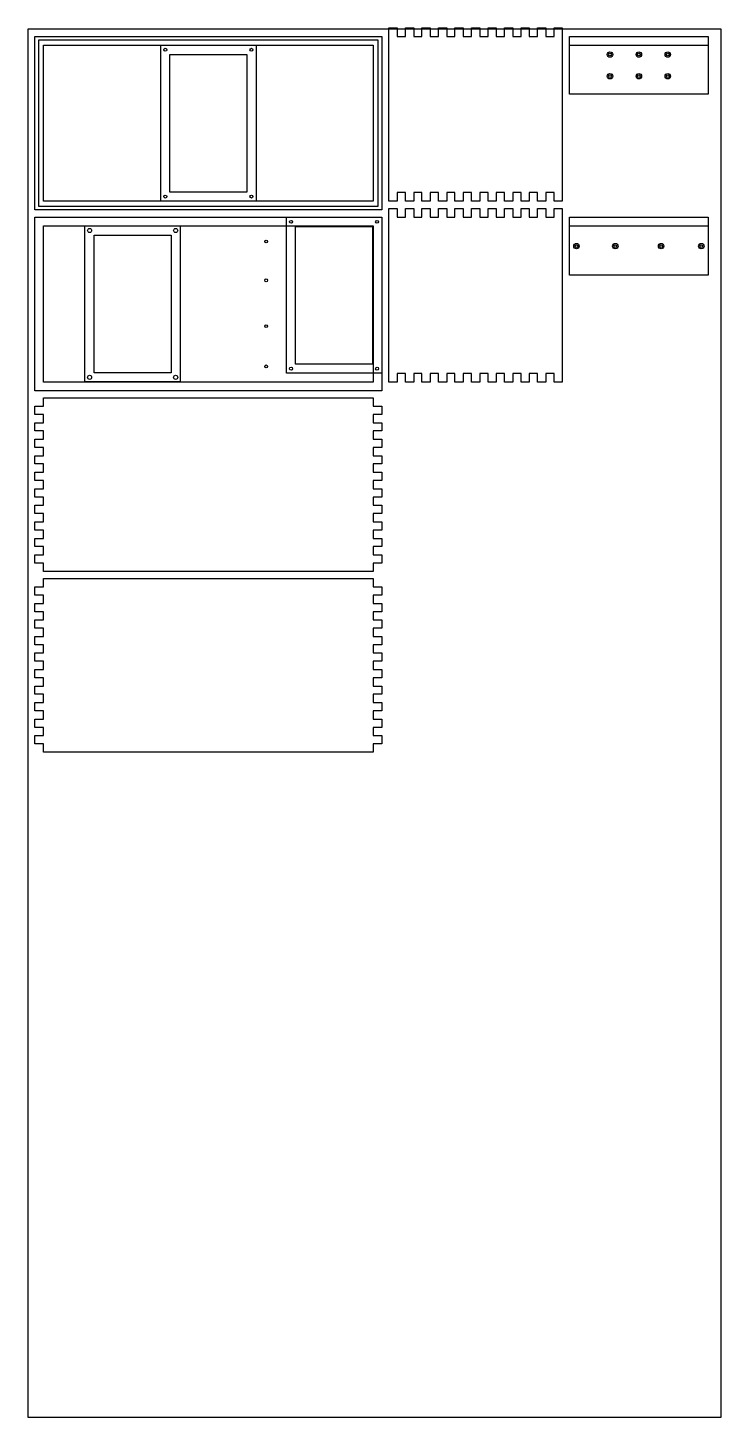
# Model space of a CAD drawing. Header units: metres. Extents: x 0 to 48, y 0 to 96.1.
import ezdxf

# ---------------------------------------------------------------- set-up
doc = ezdxf.new("R2010")
doc.units = ezdxf.units.M
for name, color, linetype in [('DEFAULT', 7, 'Continuous'), ('HOLES', 4, 'Continuous'), ('OUTSIDE_CUTS', 6, 'Continuous'), ('PERIMETER', 1, 'Continuous'), ('RABBET', 3, 'Continuous'), ('SCORE', 2, 'Continuous')]:
    doc.layers.add(name, color=color, linetype=linetype)

msp = doc.modelspace()

# ---------------------------------------------------------------- linework, layer by layer
at = {"layer": 'DEFAULT', "color": 8}
msp.add_lwpolyline([(0, 0), (48, 0), (48, 96), (0, 96), (0, 0)], dxfattribs=at)
at = {"layer": 'HOLES'}
for centre, radius in [((40.3, 94.25), 0.1875), ((40.3, 94.25), 0.1875), ((40.3, 94.25), 0.094), ((40.3, 94.25), 0.094), ((42.3, 94.25), 0.1875), ((42.3, 94.25), 0.1875), ((42.3, 94.25), 0.094), ((42.3, 94.25), 0.094), ((44.3, 94.25), 0.1875), ((44.3, 94.25), 0.1875), ((44.3, 94.25), 0.094), ((44.3, 94.25), 0.094), ((40.3, 92.75), 0.1875), ((40.3, 92.75), 0.1875), ((40.3, 92.75), 0.094), ((40.3, 92.75), 0.094), ((42.3, 92.75), 0.1875), ((42.3, 92.75), 0.1875), ((42.3, 92.75), 0.094), ((42.3, 92.75), 0.094), ((44.3, 92.75), 0.1875), ((44.3, 92.75), 0.1875), ((44.3, 92.75), 0.094), ((44.3, 92.75), 0.094), ((16.5, 81.32), 0.1), ((16.5, 81.32), 0.1), ((37.98, 81), 0.1875), ((37.98, 81), 0.1875), ((37.98, 81), 0.094), ((37.98, 81), 0.094), ((40.668, 81), 0.1875), ((40.668, 81), 0.1875), ((40.668, 81), 0.094), ((40.668, 81), 0.094), ((43.836, 81), 0.1875), ((43.836, 81), 0.1875), ((43.836, 81), 0.094), ((43.836, 81), 0.094), ((46.62, 81), 0.1875), ((46.62, 81), 0.1875), ((46.62, 81), 0.094), ((46.62, 81), 0.094), ((16.5, 78.632), 0.1), ((16.5, 78.632), 0.1), ((16.5, 75.464), 0.1), ((16.5, 75.464), 0.1), ((16.5, 72.68), 0.1), ((16.5, 72.68), 0.1)]:
    msp.add_circle(centre, radius, dxfattribs=at)
at = {"layer": 'OUTSIDE_CUTS'}
for points in [[(37, 95.5), (37, 84.6968), (37, 84.6968), (37, 84.0984), (36.4286, 84.0984), (36.4286, 84.6968), (36.4286, 84.6968), (35.8571, 84.6968), (35.8571, 84.6968), (35.8571, 84.0984), (35.2857, 84.0984), (35.2857, 84.6968), (35.2857, 84.6968), (34.7143, 84.6968), (34.7143, 84.6968), (34.7143, 84.0984), (34.1429, 84.0984), (34.1429, 84.6968), (34.1429, 84.6968), (33.5714, 84.6968), (33.5714, 84.6968), (33.5714, 84.0984), (33, 84.0984), (33, 84.6968), (33, 84.6968), (32.4286, 84.6968), (32.4286, 84.6968), (32.4286, 84.0984), (31.8571, 84.0984), (31.8571, 84.6968), (31.8571, 84.6968), (31.2857, 84.6968), (31.2857, 84.6968), (31.2857, 84.0984), (30.7143, 84.0984), (30.7143, 84.6968), (30.7143, 84.6968), (30.1429, 84.6968), (30.1429, 84.6968), (30.1429, 84.0984), (29.5714, 84.0984), (29.5714, 84.6968), (29.5714, 84.6968), (29, 84.6968), (29, 84.6968), (29, 84.0984), (28.4286, 84.0984), (28.4286, 84.6968), (28.4286, 84.6968), (27.8571, 84.6968), (27.8571, 84.6968), (27.8571, 84.0984), (27.2857, 84.0984), (27.2857, 84.6968), (27.2857, 84.6968), (26.7143, 84.6968), (26.7143, 84.6968), (26.7143, 84.0984), (26.1429, 84.0984), (26.1429, 84.6968), (26.1429, 84.6968), (25.5714, 84.6968), (25.5714, 84.6968), (25.5714, 84.0984), (25, 84.0984), (25, 84.6968), (25, 84.6968), (25, 95.5), (25, 95.5), (25, 96.0984), (25.5714, 96.0984), (25.5714, 95.5), (25.5714, 95.5), (26.1429, 95.5), (26.1429, 95.5), (26.1429, 96.0984), (26.7143, 96.0984), (26.7143, 95.5), (26.7143, 95.5), (27.2857, 95.5), (27.2857, 95.5), (27.2857, 96.0984), (27.8571, 96.0984), (27.8571, 95.5), (27.8571, 95.5), (28.4286, 95.5), (28.4286, 95.5), (28.4286, 96.0984), (29, 96.0984), (29, 95.5), (29, 95.5), (29.5714, 95.5), (29.5714, 95.5), (29.5714, 96.0984), (30.1429, 96.0984), (30.1429, 95.5), (30.1429, 95.5), (30.7143, 95.5), (30.7143, 95.5), (30.7143, 96.0984), (31.2857, 96.0984), (31.2857, 95.5), (31.2857, 95.5), (31.8571, 95.5), (31.8571, 95.5), (31.8571, 96.0984), (32.4286, 96.0984), (32.4286, 95.5), (32.4286, 95.5), (33, 95.5), (33, 95.5), (33, 96.0984), (33.5714, 96.0984), (33.5714, 95.5), (33.5714, 95.5), (34.1429, 95.5), (34.1429, 95.5), (34.1429, 96.0984), (34.7143, 96.0984), (34.7143, 95.5), (34.7143, 95.5), (35.2857, 95.5), (35.2857, 95.5), (35.2857, 96.0984), (35.8571, 96.0984), (35.8571, 95.5), (35.8571, 95.5), (36.4286, 95.5), (36.4286, 95.5), (36.4286, 96.0984), (37, 96.0984), (37, 95.5), (37, 95.5), (37, 95.5)], [(24.5, 95.5), (24.5, 83.5), (0.5, 83.5), (0.5, 95.5), (24.5, 95.5), (24.5, 95.5)], [(37.5, 95.5), (47.1, 95.5), (47.1, 91.5), (37.5, 91.5), (37.5, 95.5)], [(15.7992, 94.8992), (15.7992, 84.1008), (9.2008, 84.1008), (9.2008, 94.8992), (15.7992, 94.8992)], [(15.1592, 94.2592), (15.1592, 84.7408), (9.8408, 84.7408), (9.8408, 94.2592), (15.1592, 94.2592)], [(24.5, 83), (24.5, 71), (0.5, 71), (0.5, 83), (24.5, 83)], [(24.5, 83), (24.5, 72.2016), (17.9016, 72.2016), (17.9016, 83), (24.5, 83)], [(37, 83), (37, 72.1968), (37, 72.1968), (37, 71.5984), (36.4286, 71.5984), (36.4286, 72.1968), (36.4286, 72.1968), (35.8571, 72.1968), (35.8571, 72.1968), (35.8571, 71.5984), (35.2857, 71.5984), (35.2857, 72.1968), (35.2857, 72.1968), (34.7143, 72.1968), (34.7143, 72.1968), (34.7143, 71.5984), (34.1429, 71.5984), (34.1429, 72.1968), (34.1429, 72.1968), (33.5714, 72.1968), (33.5714, 72.1968), (33.5714, 71.5984), (33, 71.5984), (33, 72.1968), (33, 72.1968), (32.4286, 72.1968), (32.4286, 72.1968), (32.4286, 71.5984), (31.8571, 71.5984), (31.8571, 72.1968), (31.8571, 72.1968), (31.2857, 72.1968), (31.2857, 72.1968), (31.2857, 71.5984), (30.7143, 71.5984), (30.7143, 72.1968), (30.7143, 72.1968), (30.1429, 72.1968), (30.1429, 72.1968), (30.1429, 71.5984), (29.5714, 71.5984), (29.5714, 72.1968), (29.5714, 72.1968), (29, 72.1968), (29, 72.1968), (29, 71.5984), (28.4286, 71.5984), (28.4286, 72.1968), (28.4286, 72.1968), (27.8571, 72.1968), (27.8571, 72.1968), (27.8571, 71.5984), (27.2857, 71.5984), (27.2857, 72.1968), (27.2857, 72.1968), (26.7143, 72.1968), (26.7143, 72.1968), (26.7143, 71.5984), (26.1429, 71.5984), (26.1429, 72.1968), (26.1429, 72.1968), (25.5714, 72.1968), (25.5714, 72.1968), (25.5714, 71.5984), (25, 71.5984), (25, 72.1968), (25, 72.1968), (25, 83), (25, 83), (25, 83.5984), (25.5714, 83.5984), (25.5714, 83), (25.5714, 83), (26.1429, 83), (26.1429, 83), (26.1429, 83.5984), (26.7143, 83.5984), (26.7143, 83), (26.7143, 83), (27.2857, 83), (27.2857, 83), (27.2857, 83.5984), (27.8571, 83.5984), (27.8571, 83), (27.8571, 83), (28.4286, 83), (28.4286, 83), (28.4286, 83.5984), (29, 83.5984), (29, 83), (29, 83), (29.5714, 83), (29.5714, 83), (29.5714, 83.5984), (30.1429, 83.5984), (30.1429, 83), (30.1429, 83), (30.7143, 83), (30.7143, 83), (30.7143, 83.5984), (31.2857, 83.5984), (31.2857, 83), (31.2857, 83), (31.8571, 83), (31.8571, 83), (31.8571, 83.5984), (32.4286, 83.5984), (32.4286, 83), (32.4286, 83), (33, 83), (33, 83), (33, 83.5984), (33.5714, 83.5984), (33.5714, 83), (33.5714, 83), (34.1429, 83), (34.1429, 83), (34.1429, 83.5984), (34.7143, 83.5984), (34.7143, 83), (34.7143, 83), (35.2857, 83), (35.2857, 83), (35.2857, 83.5984), (35.8571, 83.5984), (35.8571, 83), (35.8571, 83), (36.4286, 83), (36.4286, 83), (36.4286, 83.5984), (37, 83.5984), (37, 83), (37, 83), (37, 83)], [(37.5, 83), (47.1, 83), (47.1, 79), (37.5, 79), (37.5, 83)], [(23.86, 82.36), (23.86, 72.8416), (18.5416, 72.8416), (18.5416, 82.36), (23.86, 82.36)], [(1.0984, 70.5), (23.9016, 70.5), (23.9016, 69.9286), (24.5, 69.9286), (24.5, 69.3571), (24.5, 69.3571), (23.9016, 69.3571), (23.9016, 68.7857), (24.5, 68.7857), (24.5, 68.2143), (24.5, 68.2143), (23.9016, 68.2143), (23.9016, 67.6429), (24.5, 67.6429), (24.5, 67.0714), (24.5, 67.0714), (23.9016, 67.0714), (23.9016, 66.5), (24.5, 66.5), (24.5, 65.9286), (24.5, 65.9286), (23.9016, 65.9286), (23.9016, 65.3571), (24.5, 65.3571), (24.5, 64.7857), (24.5, 64.7857), (23.9016, 64.7857), (23.9016, 64.2143), (24.5, 64.2143), (24.5, 63.6429), (24.5, 63.6429), (23.9016, 63.6429), (23.9016, 63.0714), (24.5, 63.0714), (24.5, 62.5), (24.5, 62.5), (23.9016, 62.5), (23.9016, 61.9286), (24.5, 61.9286), (24.5, 61.3571), (24.5, 61.3571), (23.9016, 61.3571), (23.9016, 60.7857), (24.5, 60.7857), (24.5, 60.2143), (24.5, 60.2143), (23.9016, 60.2143), (23.9016, 59.6429), (24.5, 59.6429), (24.5, 59.0714), (24.5, 59.0714), (23.9016, 59.0714), (23.9016, 58.5), (1.0984, 58.5), (1.0984, 59.0714), (0.5, 59.0714), (0.5, 59.6429), (0.5, 59.6429), (1.0984, 59.6429), (1.0984, 60.2143), (0.5, 60.2143), (0.5, 60.7857), (0.5, 60.7857), (1.0984, 60.7857), (1.0984, 61.3571), (0.5, 61.3571), (0.5, 61.9286), (0.5, 61.9286), (1.0984, 61.9286), (1.0984, 62.5), (0.5, 62.5), (0.5, 63.0714), (0.5, 63.0714), (1.0984, 63.0714), (1.0984, 63.6429), (0.5, 63.6429), (0.5, 64.2143), (0.5, 64.2143), (1.0984, 64.2143), (1.0984, 64.7857), (0.5, 64.7857), (0.5, 65.3571), (0.5, 65.3571), (1.0984, 65.3571), (1.0984, 65.9286), (0.5, 65.9286), (0.5, 66.5), (0.5, 66.5), (1.0984, 66.5), (1.0984, 67.0714), (0.5, 67.0714), (0.5, 67.6429), (0.5, 67.6429), (1.0984, 67.6429), (1.0984, 68.2143), (0.5, 68.2143), (0.5, 68.7857), (0.5, 68.7857), (1.0984, 68.7857), (1.0984, 69.3571), (0.5, 69.3571), (0.5, 69.9286), (0.5, 69.9286), (1.0984, 69.9286), (1.0984, 70.5), (1.0984, 70.5)], [(1.0984, 58), (23.9016, 58), (23.9016, 57.4286), (24.5, 57.4286), (24.5, 56.8571), (24.5, 56.8571), (23.9016, 56.8571), (23.9016, 56.2857), (24.5, 56.2857), (24.5, 55.7143), (24.5, 55.7143), (23.9016, 55.7143), (23.9016, 55.1429), (24.5, 55.1429), (24.5, 54.5714), (24.5, 54.5714), (23.9016, 54.5714), (23.9016, 54), (24.5, 54), (24.5, 53.4286), (24.5, 53.4286), (23.9016, 53.4286), (23.9016, 52.8571), (24.5, 52.8571), (24.5, 52.2857), (24.5, 52.2857), (23.9016, 52.2857), (23.9016, 51.7143), (24.5, 51.7143), (24.5, 51.1429), (24.5, 51.1429), (23.9016, 51.1429), (23.9016, 50.5714), (24.5, 50.5714), (24.5, 50), (24.5, 50), (23.9016, 50), (23.9016, 49.4286), (24.5, 49.4286), (24.5, 48.8571), (24.5, 48.8571), (23.9016, 48.8571), (23.9016, 48.2857), (24.5, 48.2857), (24.5, 47.7143), (24.5, 47.7143), (23.9016, 47.7143), (23.9016, 47.1429), (24.5, 47.1429), (24.5, 46.5714), (24.5, 46.5714), (23.9016, 46.5714), (23.9016, 46), (1.0984, 46), (1.0984, 46.5714), (0.5, 46.5714), (0.5, 47.1429), (0.5, 47.1429), (1.0984, 47.1429), (1.0984, 47.7143), (0.5, 47.7143), (0.5, 48.2857), (0.5, 48.2857), (1.0984, 48.2857), (1.0984, 48.8571), (0.5, 48.8571), (0.5, 49.4286), (0.5, 49.4286), (1.0984, 49.4286), (1.0984, 50), (0.5, 50), (0.5, 50.5714), (0.5, 50.5714), (1.0984, 50.5714), (1.0984, 51.1429), (0.5, 51.1429), (0.5, 51.7143), (0.5, 51.7143), (1.0984, 51.7143), (1.0984, 52.2857), (0.5, 52.2857), (0.5, 52.8571), (0.5, 52.8571), (1.0984, 52.8571), (1.0984, 53.4286), (0.5, 53.4286), (0.5, 54), (0.5, 54), (1.0984, 54), (1.0984, 54.5714), (0.5, 54.5714), (0.5, 55.1429), (0.5, 55.1429), (1.0984, 55.1429), (1.0984, 55.7143), (0.5, 55.7143), (0.5, 56.2857), (0.5, 56.2857), (1.0984, 56.2857), (1.0984, 56.8571), (0.5, 56.8571), (0.5, 57.4286), (0.5, 57.4286), (1.0984, 57.4286), (1.0984, 58), (1.0984, 58)]]:
    msp.add_lwpolyline(points, dxfattribs=at)
for centre in [(9.5208, 94.5792), (15.4792, 94.5792), (9.5208, 84.4208), (15.4792, 84.4208), (18.2216, 82.68), (18.2216, 82.68), (24.18, 82.68), (24.18, 82.68), (18.2216, 72.5216), (18.2216, 72.5216), (24.18, 72.5216), (24.18, 72.5216)]:
    msp.add_circle(centre, 0.1, dxfattribs=at)
at = {"layer": 'PERIMETER'}
for points in [[(24.25, 95.25), (0.75, 95.25), (0.75, 83.75), (24.25, 83.75), (24.25, 95.25)], [(10.5568, 82.3992), (10.5568, 71.6008), (3.9584, 71.6008), (3.9584, 82.3992), (10.5568, 82.3992)], [(9.9168, 81.7592), (9.9168, 72.2408), (4.5984, 72.2408), (4.5984, 81.7592), (9.9168, 81.7592)]]:
    msp.add_lwpolyline(points, dxfattribs=at)
for centre in [(4.2784, 82.0792), (4.2784, 82.0792), (10.2368, 82.0792), (10.2368, 82.0792), (4.2784, 71.9208), (4.2784, 71.9208), (10.2368, 71.9208), (10.2368, 71.9208)]:
    msp.add_circle(centre, 0.1406, dxfattribs=at)
at = {"layer": 'RABBET'}
for points in [[(24.5, 95.5), (24.5, 83.5), (0.5, 83.5), (0.5, 95.5), (24.5, 95.5)], [(23.9016, 94.9016), (23.9016, 84.0984), (1.0984, 84.0984), (1.0984, 94.9016), (23.9016, 94.9016)], [(24.5, 83), (24.5, 71), (0.5, 71), (0.5, 83), (24.5, 83)], [(23.9016, 82.4016), (23.9016, 71.5984), (1.0984, 71.5984), (1.0984, 82.4016), (23.9016, 82.4016)]]:
    msp.add_lwpolyline(points, dxfattribs=at)
at = {"layer": 'SCORE'}
for points in [[(37.5, 94.9016), (47.1, 94.9016)], [(37.5, 82.4016), (47.1, 82.4016)]]:
    msp.add_lwpolyline(points, dxfattribs=at)

doc.saveas('drawing.dxf')
